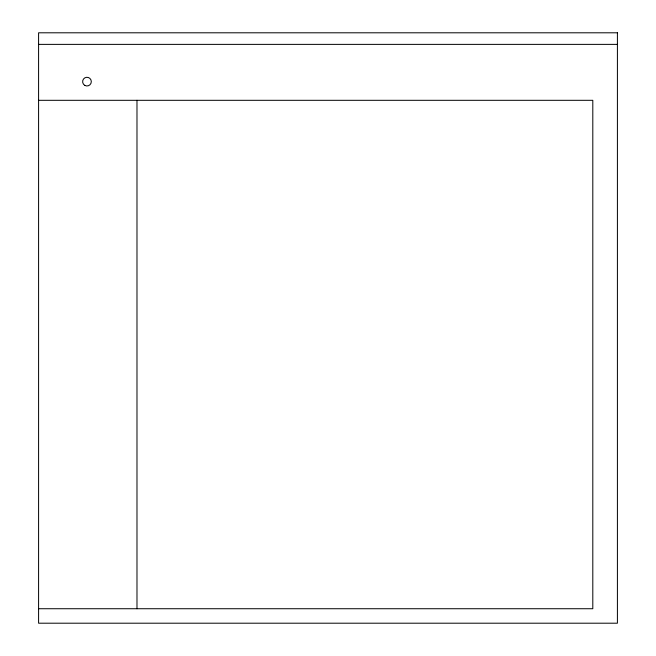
<?xml version="1.0" encoding="UTF-8"?>
<svg xmlns="http://www.w3.org/2000/svg" width="656" height="656" viewBox="0 0 656 656"><rect width="100%" height="100%" fill="white"/><g stroke="black" fill="none" stroke-linecap="round" stroke-linejoin="round"><path stroke-width="0.98" d="M38.589 44.378L617.411 44.378M38.589 100.311L592.803 100.311L592.803 608.727L38.589 608.727M136.981 100.311L136.981 608.727M617.411 32.8L38.589 32.8L38.589 623.2L617.411 623.2L617.411 32.8M84.804 85.387A4.338 4.338 0 0 0 91.315 81.623A4.338 4.338 0 0 0 84.804 77.867A4.338 4.338 0 0 0 84.804 85.387"/></g></svg>
